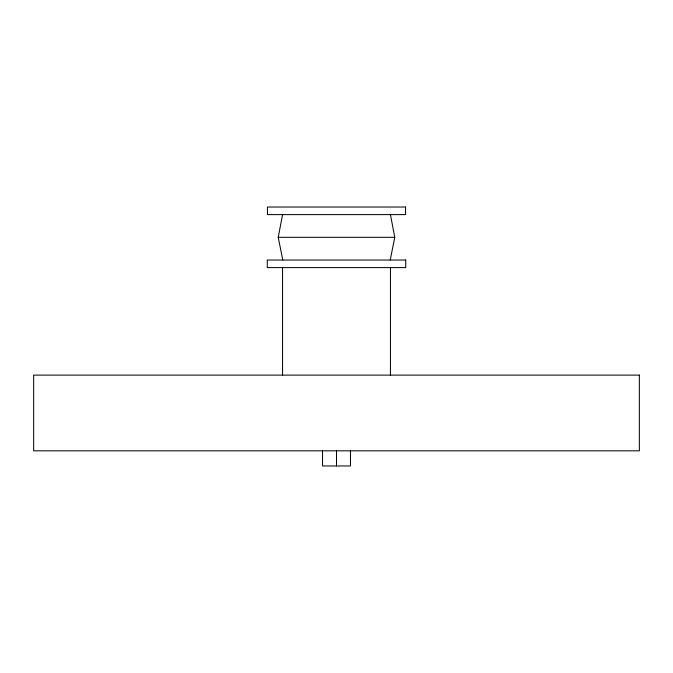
<?xml version="1.0" encoding="UTF-8"?>
<svg xmlns="http://www.w3.org/2000/svg" width="673" height="673" viewBox="0 0 673 673"><rect width="100%" height="100%" fill="white"/><g stroke="black" fill="none" stroke-linecap="round" stroke-linejoin="round"><path stroke-width="1.01" d="M282.769 260.03L278.227 237.317L282.576 214.603M390.231 260.03L394.773 237.317L390.424 214.603M278.227 237.317L394.773 237.317M390.449 267.602L390.449 375.113M350.465 450.826L350.465 465.968L322.535 465.968L322.535 450.826M336.5 450.826L336.5 465.968M282.551 267.602L282.551 375.113M405.567 207.032L267.433 207.032L267.433 214.603L405.567 214.603L405.567 207.032M405.726 260.03L267.274 260.03L267.274 267.602L405.726 267.602L405.726 260.03M639.35 375.113L33.65 375.113L33.65 450.826L639.35 450.826L639.35 375.113"/></g></svg>
